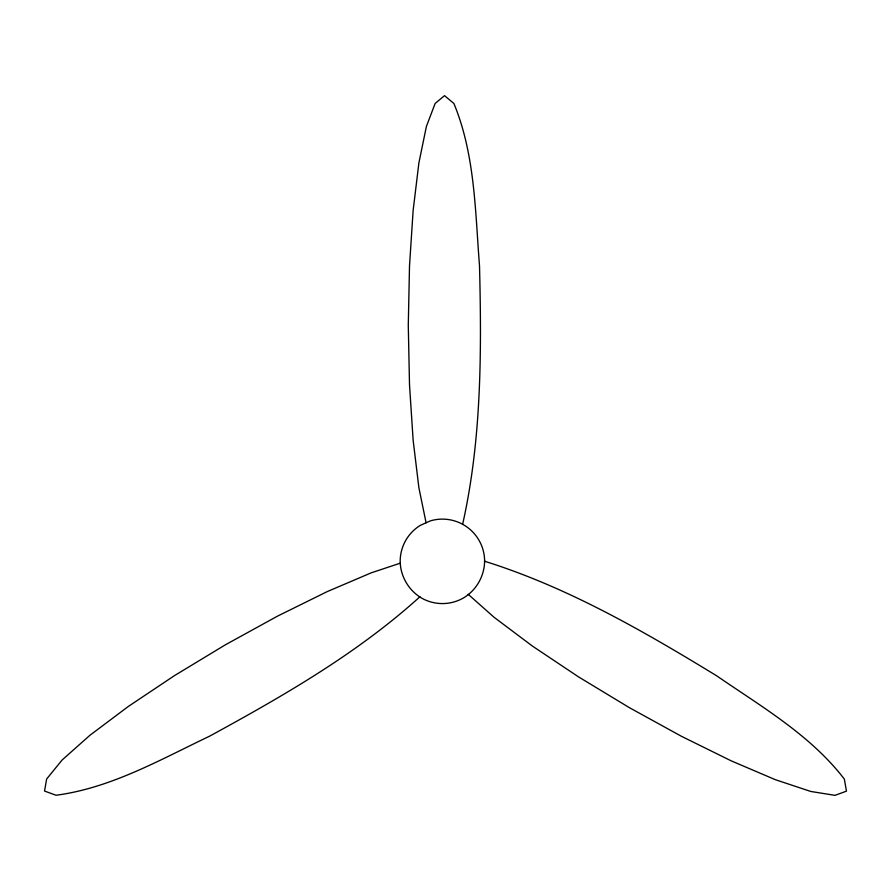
<?xml version="1.0" encoding="UTF-8"?>
<svg xmlns="http://www.w3.org/2000/svg" width="891" height="891" viewBox="0 0 891 891"><rect width="100%" height="100%" fill="white"/><g stroke="black" fill="none" stroke-linecap="round" stroke-linejoin="round"><path stroke-width="1.34" d="M462.629 524.276C481.641 439.675 481.63 352.157 479.514 265.897C475.204 211.457 475.092 154.666 453.887 103.467L444.52 95.649L435.142 103.467L426.399 126.422L418.893 162.919L413.134 210.499L409.515 265.897L408.278 325.349L409.515 384.801L413.134 440.199L418.893 487.767L426.087 522.783M419.928 596.758C357.291 653.482 283.327 695.927 209.485 736.233C160.191 759.711 110.952 788.023 56.022 795.251L44.55 791.041L46.644 779.012L62.147 759.967L90.002 735.22L128.326 706.452L174.491 675.612L225.367 644.817L277.469 616.16L327.253 591.591L371.335 572.79L400.315 563.168M484.526 561.219C567.222 587.058 642.923 630.783 716.509 675.712C761.493 706.663 810.621 735.153 844.356 779.113L846.45 791.152L834.978 795.351L810.743 791.453L775.37 779.692L731.299 760.892L681.515 736.334L629.402 707.677L578.537 676.882L532.373 646.042L494.048 617.274L468.209 594.319M484.615 560.328C484.726 575.196 476.963 589.441 464.4 597.393A42.222 42.222 0 0 1 422.178 598.407C409.247 591.067 400.805 577.223 400.193 562.366A42.222 42.222 0 0 1 420.418 525.3L430.498 520.834A42.222 42.222 0 0 1 484.615 560.328"/></g></svg>
